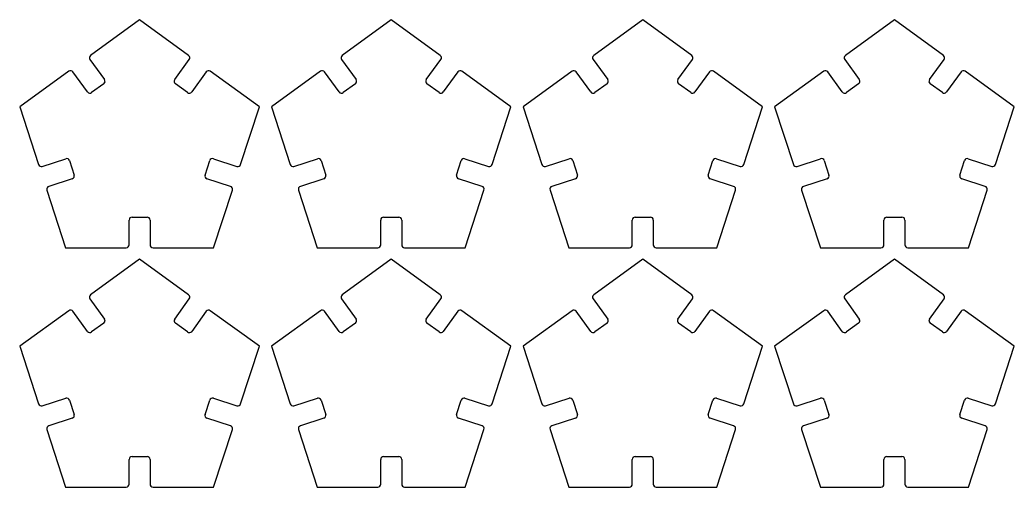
# Model space of a CAD drawing. Extents: x 16 to 989, y 1042 to 1269.
# Drawn here: x 505.3 to 989, y 1042.2 to 1269.4 of the extents above; entities that cross this region are included whole.
import ezdxf

# ---------------------------------------------------------------- set-up
doc = ezdxf.new("R2010")
doc.units = 0
doc.layers.get('0').update_dxf_attribs({"linetype": 'CONTINUOUS'})

msp = doc.modelspace()

# ---------------------------------------------------------------- linework, layer by layer
at = {"color": 7}
for points in [[(563.571718, 1269.366907), (539.721642, 1252.03881)], [(587.421787, 1252.03881), (563.571718, 1269.366907)], [(685.971553, 1269.366907), (662.121477, 1252.03881)], [(709.821623, 1252.03881), (685.971553, 1269.366907)], [(808.371388, 1269.366907), (784.521312, 1252.03881)], [(832.221458, 1252.03881), (808.371388, 1269.366907)], [(930.771253, 1269.366907), (906.921177, 1252.03881)], [(954.621322, 1252.03881), (930.771253, 1269.366907)], [(539.408086, 1250.059095), (546.489277, 1240.312665)], [(580.654155, 1240.312665), (587.735347, 1250.059095)], [(661.807921, 1250.059095), (668.889113, 1240.312665)], [(703.05399, 1240.312665), (710.135183, 1250.059095)], [(784.207756, 1250.059095), (791.288947, 1240.312665)], [(825.453825, 1240.312665), (832.535017, 1250.059095)], [(906.607621, 1250.059095), (913.688812, 1240.312665)], [(947.85369, 1240.312665), (954.934882, 1250.059095)], [(529.17257, 1244.374462), (505.322495, 1227.046365)], [(538.233482, 1234.31448), (531.15229, 1244.060902)], [(595.991145, 1244.060902), (588.909953, 1234.31448)], [(621.820935, 1227.046365), (597.97086, 1244.374462)], [(651.572405, 1244.374462), (627.72233, 1227.046365)], [(660.633317, 1234.31448), (653.552125, 1244.060902)], [(718.39098, 1244.060902), (711.309788, 1234.31448)], [(744.22077, 1227.046365), (720.370695, 1244.374462)], [(773.97224, 1244.374462), (750.122164, 1227.046365)], [(783.033152, 1234.31448), (775.95196, 1244.060902)], [(840.790815, 1244.060902), (833.709623, 1234.31448)], [(866.620605, 1227.046365), (842.77053, 1244.374462)], [(896.372105, 1244.374462), (872.522029, 1227.046365)], [(905.433017, 1234.31448), (898.351825, 1244.060902)], [(963.19068, 1244.060902), (956.109488, 1234.31448)], [(989.02047, 1227.046365), (965.170395, 1244.374462)], [(546.175721, 1238.33295), (540.213202, 1234.00092)], [(586.93023, 1234.00092), (580.967707, 1238.33295)], [(668.575556, 1238.33295), (662.613037, 1234.00092)], [(709.330065, 1234.00092), (703.367543, 1238.33295)], [(790.975391, 1238.33295), (785.012872, 1234.00092)], [(831.7299, 1234.00092), (825.767377, 1238.33295)], [(913.375256, 1238.33295), (907.412737, 1234.00092)], [(954.129765, 1234.00092), (948.167242, 1238.33295)], [(505.322495, 1227.046365), (514.432413, 1199.00892)], [(612.711023, 1199.00892), (621.820935, 1227.046365)], [(627.72233, 1227.046365), (636.832248, 1199.00892)], [(735.110858, 1199.00892), (744.22077, 1227.046365)], [(750.122164, 1227.046365), (759.232083, 1199.00892)], [(857.510693, 1199.00892), (866.620605, 1227.046365)], [(872.522029, 1227.046365), (881.631948, 1199.00892)], [(979.910557, 1199.00892), (989.02047, 1227.046365)], [(516.218344, 1198.098945), (527.675953, 1201.82175)], [(529.461885, 1200.911767), (531.739364, 1193.90241)], [(595.404067, 1193.90241), (597.681547, 1200.911767)], [(599.467477, 1201.82175), (610.925085, 1198.098945)], [(638.618179, 1198.098945), (650.075789, 1201.82175)], [(651.86172, 1200.911767), (654.139199, 1193.90241)], [(717.803903, 1193.90241), (720.081383, 1200.911767)], [(721.867313, 1201.82175), (733.32492, 1198.098945)], [(761.018014, 1198.098945), (772.475623, 1201.82175)], [(774.261555, 1200.911767), (776.539034, 1193.90241)], [(840.203737, 1193.90241), (842.481217, 1200.911767)], [(844.267147, 1201.82175), (855.724755, 1198.098945)], [(883.417879, 1198.098945), (894.875488, 1201.82175)], [(896.66142, 1200.911767), (898.938899, 1193.90241)], [(962.603602, 1193.90241), (964.881082, 1200.911767)], [(966.667012, 1201.82175), (978.12462, 1198.098945)], [(530.829387, 1192.11648), (519.371777, 1188.393675)], [(607.771657, 1188.393675), (596.314043, 1192.11648)], [(653.229222, 1192.11648), (641.771612, 1188.393675)], [(730.171492, 1188.393675), (718.713878, 1192.11648)], [(775.629057, 1192.11648), (764.171447, 1188.393675)], [(852.571327, 1188.393675), (841.113713, 1192.11648)], [(898.028922, 1192.11648), (886.571312, 1188.393675)], [(974.971192, 1188.393675), (963.513577, 1192.11648)], [(518.4618, 1186.607745), (527.571718, 1158.5703)], [(599.571712, 1158.5703), (608.681632, 1186.607745)], [(640.861635, 1186.607745), (649.971553, 1158.5703)], [(721.971548, 1158.5703), (731.081468, 1186.607745)], [(763.26147, 1186.607745), (772.371388, 1158.5703)], [(844.371382, 1158.5703), (853.481302, 1186.607745)], [(885.661335, 1186.607745), (894.771253, 1158.5703)], [(966.771247, 1158.5703), (975.881167, 1186.607745)], [(558.469356, 1159.98762), (558.469356, 1172.034862)], [(559.886679, 1173.45219), (567.256755, 1173.45219)], [(568.674082, 1172.034862), (568.674082, 1159.98762)], [(680.869191, 1159.98762), (680.869191, 1172.034862)], [(682.286514, 1173.45219), (689.65659, 1173.45219)], [(691.073917, 1172.034862), (691.073917, 1159.98762)], [(803.269026, 1159.98762), (803.269026, 1172.034862)], [(804.686349, 1173.45219), (812.056425, 1173.45219)], [(813.473752, 1172.034862), (813.473752, 1159.98762)], [(925.668891, 1159.98762), (925.668891, 1172.034862)], [(927.086214, 1173.45219), (934.45629, 1173.45219)], [(935.873617, 1172.034862), (935.873617, 1159.98762)], [(527.571718, 1158.5703), (557.052033, 1158.5703)], [(570.091402, 1158.5703), (599.571712, 1158.5703)], [(649.971553, 1158.5703), (679.451868, 1158.5703)], [(692.491238, 1158.5703), (721.971548, 1158.5703)], [(772.371388, 1158.5703), (801.851703, 1158.5703)], [(814.891072, 1158.5703), (844.371382, 1158.5703)], [(894.771253, 1158.5703), (924.251568, 1158.5703)], [(937.290937, 1158.5703), (966.771247, 1158.5703)], [(563.571718, 1152.954037), (539.721642, 1135.62594)], [(587.421787, 1135.62594), (563.571718, 1152.954037)], [(685.971553, 1152.954037), (662.121477, 1135.62594)], [(709.821623, 1135.62594), (685.971553, 1152.954037)], [(808.371388, 1152.954037), (784.521312, 1135.62594)], [(832.221458, 1135.62594), (808.371388, 1152.954037)], [(930.771253, 1152.954037), (906.921177, 1135.62594)], [(954.621322, 1135.62594), (930.771253, 1152.954037)], [(539.408086, 1133.646225), (546.489277, 1123.899795)], [(580.654155, 1123.899795), (587.735347, 1133.646225)], [(661.807921, 1133.646225), (668.889113, 1123.899795)], [(703.05399, 1123.899795), (710.135183, 1133.646225)], [(784.207756, 1133.646225), (791.288947, 1123.899795)], [(825.453825, 1123.899795), (832.535017, 1133.646225)], [(906.607621, 1133.646225), (913.688812, 1123.899795)], [(947.85369, 1123.899795), (954.934882, 1133.646225)], [(529.17257, 1127.961592), (505.322495, 1110.633495)], [(538.233482, 1117.90161), (531.15229, 1127.648032)], [(595.991145, 1127.648032), (588.909953, 1117.90161)], [(621.820935, 1110.633495), (597.97086, 1127.961593)], [(651.572405, 1127.961592), (627.72233, 1110.633495)], [(660.633317, 1117.90161), (653.552125, 1127.648032)], [(718.39098, 1127.648032), (711.309788, 1117.90161)], [(744.22077, 1110.633495), (720.370695, 1127.961593)], [(773.97224, 1127.961592), (750.122164, 1110.633495)], [(783.033152, 1117.90161), (775.95196, 1127.648032)], [(840.790815, 1127.648032), (833.709623, 1117.90161)], [(866.620605, 1110.633495), (842.77053, 1127.961593)], [(896.372105, 1127.961592), (872.522029, 1110.633495)], [(905.433017, 1117.90161), (898.351825, 1127.648032)], [(963.19068, 1127.648032), (956.109488, 1117.90161)], [(989.02047, 1110.633495), (965.170395, 1127.961593)], [(546.175721, 1121.92008), (540.213202, 1117.58805)], [(586.93023, 1117.58805), (580.967707, 1121.92008)], [(668.575556, 1121.92008), (662.613037, 1117.58805)], [(709.330065, 1117.58805), (703.367543, 1121.92008)], [(790.975391, 1121.92008), (785.012872, 1117.58805)], [(831.7299, 1117.58805), (825.767377, 1121.92008)], [(913.375256, 1121.92008), (907.412737, 1117.58805)], [(954.129765, 1117.58805), (948.167242, 1121.92008)], [(505.322495, 1110.633495), (514.432413, 1082.59605)], [(612.711023, 1082.59605), (621.820935, 1110.633495)], [(627.72233, 1110.633495), (636.832248, 1082.59605)], [(735.110858, 1082.59605), (744.22077, 1110.633495)], [(750.122164, 1110.633495), (759.232083, 1082.59605)], [(857.510693, 1082.59605), (866.620605, 1110.633495)], [(872.522029, 1110.633495), (881.631948, 1082.59605)], [(979.910557, 1082.59605), (989.02047, 1110.633495)], [(516.218344, 1081.686075), (527.675953, 1085.40888)], [(529.461885, 1084.498897), (531.739364, 1077.48954)], [(595.404067, 1077.48954), (597.681547, 1084.498897)], [(599.467477, 1085.40888), (610.925085, 1081.686075)], [(638.618179, 1081.686075), (650.075789, 1085.40888)], [(651.86172, 1084.498897), (654.139199, 1077.48954)], [(717.803903, 1077.48954), (720.081383, 1084.498897)], [(721.867313, 1085.40888), (733.32492, 1081.686075)], [(761.018014, 1081.686075), (772.475623, 1085.40888)], [(774.261555, 1084.498897), (776.539034, 1077.48954)], [(840.203737, 1077.48954), (842.481217, 1084.498897)], [(844.267147, 1085.40888), (855.724755, 1081.686075)], [(883.417879, 1081.686075), (894.875488, 1085.40888)], [(896.66142, 1084.498897), (898.938899, 1077.48954)], [(962.603602, 1077.48954), (964.881082, 1084.498897)], [(966.667012, 1085.40888), (978.12462, 1081.686075)], [(530.829387, 1075.70361), (519.371777, 1071.980805)], [(607.771657, 1071.980805), (596.314043, 1075.70361)], [(653.229222, 1075.70361), (641.771612, 1071.980805)], [(730.171492, 1071.980805), (718.713878, 1075.70361)], [(775.629057, 1075.70361), (764.171447, 1071.980805)], [(852.571327, 1071.980805), (841.113713, 1075.70361)], [(898.028922, 1075.70361), (886.571312, 1071.980805)], [(974.971192, 1071.980805), (963.513577, 1075.70361)], [(518.4618, 1070.194875), (527.571718, 1042.15743)], [(599.571712, 1042.15743), (608.681632, 1070.194875)], [(640.861635, 1070.194875), (649.971553, 1042.15743)], [(721.971548, 1042.15743), (731.081468, 1070.194875)], [(763.26147, 1070.194875), (772.371388, 1042.15743)], [(844.371382, 1042.15743), (853.481302, 1070.194875)], [(885.661335, 1070.194875), (894.771253, 1042.15743)], [(966.771247, 1042.15743), (975.881167, 1070.194875)], [(558.469356, 1043.57475), (558.469356, 1055.621993)], [(559.886679, 1057.03932), (567.256755, 1057.03932)], [(568.674082, 1055.621993), (568.674082, 1043.57475)], [(680.869191, 1043.57475), (680.869191, 1055.621993)], [(682.286514, 1057.03932), (689.65659, 1057.03932)], [(691.073917, 1055.621993), (691.073917, 1043.57475)], [(803.269026, 1043.57475), (803.269026, 1055.621993)], [(804.686349, 1057.03932), (812.056425, 1057.03932)], [(813.473752, 1055.621993), (813.473752, 1043.57475)], [(925.668891, 1043.57475), (925.668891, 1055.621993)], [(927.086214, 1057.03932), (934.45629, 1057.03932)], [(935.873617, 1055.621993), (935.873617, 1043.57475)], [(527.571718, 1042.15743), (557.052033, 1042.15743)], [(570.091402, 1042.15743), (599.571712, 1042.15743)], [(649.971553, 1042.15743), (679.451868, 1042.15743)], [(692.491238, 1042.15743), (721.971548, 1042.15743)], [(772.371388, 1042.15743), (801.851703, 1042.15743)], [(814.891072, 1042.15743), (844.371382, 1042.15743)], [(894.771253, 1042.15743), (924.251568, 1042.15743)], [(937.290937, 1042.15743), (966.771247, 1042.15743)]]:
    msp.add_lwpolyline(points, dxfattribs=at)
for points in [[(539.721642, 1252.03881), (539.088374, 1251.578712), (538.947991, 1250.692365), (539.408086, 1250.059095)], [(587.735347, 1250.059095), (588.195442, 1250.692366), (588.055056, 1251.578713), (587.421787, 1252.03881)], [(662.121477, 1252.03881), (661.488209, 1251.578712), (661.347826, 1250.692365), (661.807921, 1250.059095)], [(710.135183, 1250.059095), (710.595277, 1250.692366), (710.454891, 1251.578713), (709.821622, 1252.03881)], [(784.521312, 1252.03881), (783.888044, 1251.578712), (783.747661, 1250.692365), (784.207756, 1250.059095)], [(832.535017, 1250.059095), (832.995112, 1250.692366), (832.854726, 1251.578713), (832.221457, 1252.03881)], [(906.921177, 1252.03881), (906.287909, 1251.578712), (906.147526, 1250.692365), (906.607621, 1250.059095)], [(954.934882, 1250.059095), (955.394977, 1250.692366), (955.254591, 1251.578713), (954.621322, 1252.03881)], [(530.22737, 1244.627696), (529.856101, 1244.6865), (529.476678, 1244.595409), (529.17257, 1244.374462)], [(531.15229, 1244.060902), (530.931343, 1244.36501), (530.59864, 1244.568892), (530.22737, 1244.627696)], [(597.97086, 1244.374462), (597.337589, 1244.834557), (596.451242, 1244.694171), (595.991145, 1244.060902)], [(652.627205, 1244.627696), (652.255936, 1244.6865), (651.876513, 1244.595409), (651.572405, 1244.374462)], [(653.552125, 1244.060902), (653.331178, 1244.36501), (652.998475, 1244.568892), (652.627205, 1244.627696)], [(720.370695, 1244.374462), (719.737424, 1244.834557), (718.851077, 1244.694171), (718.39098, 1244.060902)], [(775.02704, 1244.627696), (774.655771, 1244.6865), (774.276348, 1244.595409), (773.97224, 1244.374462)], [(775.95196, 1244.060902), (775.731013, 1244.36501), (775.39831, 1244.568892), (775.02704, 1244.627696)], [(842.77053, 1244.374462), (842.137259, 1244.834557), (841.250912, 1244.694171), (840.790815, 1244.060902)], [(897.426905, 1244.627696), (897.055636, 1244.6865), (896.676213, 1244.595409), (896.372105, 1244.374462)], [(898.351825, 1244.060902), (898.130878, 1244.36501), (897.798175, 1244.568892), (897.426905, 1244.627696)], [(965.170395, 1244.374462), (964.537124, 1244.834557), (963.650777, 1244.694171), (963.19068, 1244.060902)], [(546.175721, 1238.33295), (546.808989, 1238.793048), (546.949372, 1239.679395), (546.489277, 1240.312665)], [(580.654155, 1240.312665), (580.194059, 1239.679396), (580.334441, 1238.793049), (580.967707, 1238.33295)], [(668.575556, 1238.33295), (669.208824, 1238.793048), (669.349207, 1239.679395), (668.889113, 1240.312665)], [(703.05399, 1240.312665), (702.593894, 1239.679396), (702.734276, 1238.793049), (703.367543, 1238.33295)], [(790.975391, 1238.33295), (791.608659, 1238.793048), (791.749042, 1239.679395), (791.288947, 1240.312665)], [(825.453825, 1240.312665), (824.993729, 1239.679396), (825.134111, 1238.793049), (825.767378, 1238.33295)], [(913.375256, 1238.33295), (914.008524, 1238.793048), (914.148907, 1239.679395), (913.688812, 1240.312665)], [(947.85369, 1240.312665), (947.393594, 1239.679396), (947.533976, 1238.793049), (948.167242, 1238.33295)], [(538.233482, 1234.31448), (538.454429, 1234.010372), (538.787132, 1233.806491), (539.158402, 1233.747687)], [(539.158402, 1233.747687), (539.529671, 1233.688883), (539.909094, 1233.779974), (540.213202, 1234.00092)], [(586.93023, 1234.00092), (587.234338, 1233.779973), (587.613762, 1233.688881), (587.985032, 1233.747685)], [(587.985032, 1233.747685), (588.356302, 1233.806489), (588.689006, 1234.010371), (588.909953, 1234.31448)], [(660.633317, 1234.31448), (660.854264, 1234.010372), (661.186967, 1233.806491), (661.558237, 1233.747687)], [(661.558237, 1233.747687), (661.929506, 1233.688883), (662.308929, 1233.779974), (662.613037, 1234.00092)], [(709.330065, 1234.00092), (709.634173, 1233.779973), (710.013597, 1233.688881), (710.384867, 1233.747685)], [(710.384867, 1233.747685), (710.756137, 1233.806489), (711.088841, 1234.010371), (711.309788, 1234.31448)], [(783.033152, 1234.31448), (783.254099, 1234.010372), (783.586802, 1233.806491), (783.958072, 1233.747687)], [(783.958072, 1233.747687), (784.329341, 1233.688883), (784.708764, 1233.779974), (785.012872, 1234.00092)], [(831.7299, 1234.00092), (832.034008, 1233.779973), (832.413432, 1233.688881), (832.784702, 1233.747685)], [(832.784702, 1233.747685), (833.155972, 1233.806489), (833.488676, 1234.010371), (833.709623, 1234.31448)], [(905.433017, 1234.31448), (905.653964, 1234.010372), (905.986667, 1233.806491), (906.357937, 1233.747687)], [(906.357937, 1233.747687), (906.729206, 1233.688883), (907.108629, 1233.779974), (907.412737, 1234.00092)], [(954.129765, 1234.00092), (954.433873, 1233.779973), (954.813297, 1233.688881), (955.184567, 1233.747685)], [(955.184567, 1233.747685), (955.555837, 1233.806489), (955.888541, 1234.010371), (956.109488, 1234.31448)], [(528.757383, 1201.736638), (528.422456, 1201.907293), (528.033454, 1201.937909), (527.675953, 1201.82175)], [(529.461885, 1200.911767), (529.345727, 1201.269268), (529.09231, 1201.565983), (528.757383, 1201.736638)], [(598.386049, 1201.736637), (598.051122, 1201.565982), (597.797705, 1201.269268), (597.681547, 1200.911767)], [(599.467477, 1201.82175), (599.109977, 1201.937908), (598.720976, 1201.907292), (598.386049, 1201.736637)], [(651.157218, 1201.736638), (650.822291, 1201.907293), (650.433289, 1201.937909), (650.075789, 1201.82175)], [(651.86172, 1200.911767), (651.745562, 1201.269268), (651.492145, 1201.565983), (651.157218, 1201.736638)], [(720.785884, 1201.736637), (720.450957, 1201.565982), (720.19754, 1201.269268), (720.081383, 1200.911767)], [(721.867313, 1201.82175), (721.509812, 1201.937908), (721.120811, 1201.907292), (720.785884, 1201.736637)], [(773.557053, 1201.736638), (773.222126, 1201.907293), (772.833124, 1201.937909), (772.475623, 1201.82175)], [(774.261555, 1200.911767), (774.145397, 1201.269268), (773.89198, 1201.565983), (773.557053, 1201.736638)], [(843.185719, 1201.736637), (842.850792, 1201.565982), (842.597375, 1201.269268), (842.481217, 1200.911767)], [(844.267147, 1201.82175), (843.909647, 1201.937908), (843.520646, 1201.907292), (843.185719, 1201.736637)], [(895.956918, 1201.736638), (895.621991, 1201.907293), (895.232989, 1201.937909), (894.875488, 1201.82175)], [(896.66142, 1200.911767), (896.545262, 1201.269268), (896.291845, 1201.565983), (895.956918, 1201.736638)], [(965.585584, 1201.736637), (965.250657, 1201.565982), (964.99724, 1201.269268), (964.881082, 1200.911767)], [(966.667012, 1201.82175), (966.309512, 1201.937908), (965.920511, 1201.907292), (965.585584, 1201.736637)], [(514.432413, 1199.00892), (514.674302, 1198.264467), (515.47389, 1197.857057), (516.218344, 1198.098945)], [(610.925085, 1198.098945), (611.282585, 1197.982784), (611.671588, 1198.013398), (612.006516, 1198.184052)], [(612.006516, 1198.184052), (612.341445, 1198.354705), (612.594863, 1198.651419), (612.711023, 1199.00892)], [(636.832248, 1199.00892), (637.074137, 1198.264467), (637.873725, 1197.857057), (638.618179, 1198.098945)], [(733.32492, 1198.098945), (733.68242, 1197.982784), (734.071423, 1198.013398), (734.406351, 1198.184052)], [(734.406351, 1198.184052), (734.74128, 1198.354705), (734.994698, 1198.651419), (735.110858, 1199.00892)], [(759.232083, 1199.00892), (759.473972, 1198.264467), (760.27356, 1197.857057), (761.018014, 1198.098945)], [(855.724755, 1198.098945), (856.082255, 1197.982784), (856.471258, 1198.013398), (856.806186, 1198.184052)], [(856.806186, 1198.184052), (857.141115, 1198.354705), (857.394533, 1198.651419), (857.510693, 1199.00892)], [(881.631948, 1199.00892), (881.873837, 1198.264467), (882.673425, 1197.857057), (883.417879, 1198.098945)], [(978.12462, 1198.098945), (978.48212, 1197.982784), (978.871123, 1198.013398), (979.206051, 1198.184052)], [(979.206051, 1198.184052), (979.54098, 1198.354705), (979.794398, 1198.651419), (979.910557, 1199.00892)], [(530.829387, 1192.11648), (531.573841, 1192.358368), (531.981251, 1193.157956), (531.739364, 1193.90241)], [(595.404067, 1193.90241), (595.16218, 1193.157956), (595.569589, 1192.358369), (596.314043, 1192.11648)], [(653.229222, 1192.11648), (653.973676, 1192.358368), (654.381086, 1193.157956), (654.139199, 1193.90241)], [(717.803903, 1193.90241), (717.562015, 1193.157956), (717.969424, 1192.358369), (718.713878, 1192.11648)], [(775.629057, 1192.11648), (776.373511, 1192.358368), (776.780921, 1193.157956), (776.539034, 1193.90241)], [(840.203737, 1193.90241), (839.96185, 1193.157956), (840.369259, 1192.358369), (841.113713, 1192.11648)], [(898.028922, 1192.11648), (898.773376, 1192.358368), (899.180786, 1193.157956), (898.938899, 1193.90241)], [(962.603602, 1193.90241), (962.361715, 1193.157956), (962.769124, 1192.358369), (963.513577, 1192.11648)], [(519.371777, 1188.393675), (518.627323, 1188.151787), (518.219913, 1187.352199), (518.4618, 1186.607745)], [(608.681632, 1186.607745), (608.92352, 1187.352199), (608.516111, 1188.151786), (607.771657, 1188.393675)], [(641.771612, 1188.393675), (641.027158, 1188.151787), (640.619748, 1187.352199), (640.861635, 1186.607745)], [(731.081468, 1186.607745), (731.323355, 1187.352199), (730.915946, 1188.151786), (730.171493, 1188.393675)], [(764.171447, 1188.393675), (763.426993, 1188.151787), (763.019583, 1187.352199), (763.26147, 1186.607745)], [(853.481302, 1186.607745), (853.72319, 1187.352199), (853.315781, 1188.151786), (852.571328, 1188.393675)], [(886.571312, 1188.393675), (885.826858, 1188.151787), (885.419448, 1187.352199), (885.661335, 1186.607745)], [(975.881167, 1186.607745), (976.123055, 1187.352199), (975.715646, 1188.151786), (974.971192, 1188.393675)], [(558.884479, 1173.037064), (558.618679, 1172.771264), (558.469355, 1172.410761), (558.469356, 1172.034862)], [(559.886679, 1173.45219), (559.510781, 1173.45219), (559.150278, 1173.302865), (558.884479, 1173.037064)], [(568.258958, 1173.037066), (567.993157, 1173.302866), (567.632654, 1173.452191), (567.256755, 1173.45219)], [(568.674082, 1172.034862), (568.674084, 1172.410761), (568.524759, 1172.771265), (568.258958, 1173.037066)], [(681.284314, 1173.037064), (681.018514, 1172.771264), (680.86919, 1172.410761), (680.869191, 1172.034862)], [(682.286514, 1173.45219), (681.910616, 1173.45219), (681.550113, 1173.302865), (681.284314, 1173.037064)], [(690.658793, 1173.037066), (690.392992, 1173.302866), (690.032489, 1173.452191), (689.65659, 1173.45219)], [(691.073917, 1172.034862), (691.073919, 1172.410761), (690.924594, 1172.771265), (690.658793, 1173.037066)], [(803.684149, 1173.037064), (803.418349, 1172.771264), (803.269025, 1172.410761), (803.269026, 1172.034862)], [(804.686349, 1173.45219), (804.310451, 1173.45219), (803.949948, 1173.302865), (803.684149, 1173.037064)], [(813.058628, 1173.037066), (812.792827, 1173.302866), (812.432324, 1173.452191), (812.056425, 1173.45219)], [(813.473752, 1172.034862), (813.473754, 1172.410761), (813.324429, 1172.771265), (813.058628, 1173.037066)], [(926.084014, 1173.037064), (925.818214, 1172.771264), (925.66889, 1172.410761), (925.668891, 1172.034862)], [(927.086214, 1173.45219), (926.710316, 1173.45219), (926.349813, 1173.302865), (926.084014, 1173.037064)], [(935.458493, 1173.037066), (935.192692, 1173.302866), (934.832189, 1173.452191), (934.45629, 1173.45219)], [(935.873617, 1172.034862), (935.873619, 1172.410761), (935.724294, 1172.771265), (935.458493, 1173.037066)], [(557.052033, 1158.5703), (557.834798, 1158.5703), (558.469354, 1159.204855), (558.469356, 1159.98762)], [(568.674082, 1159.98762), (568.674084, 1159.204856), (569.308639, 1158.570302), (570.091402, 1158.5703)], [(679.451868, 1158.5703), (680.234633, 1158.5703), (680.869189, 1159.204855), (680.869191, 1159.98762)], [(691.073917, 1159.98762), (691.073919, 1159.204856), (691.708474, 1158.570302), (692.491238, 1158.5703)], [(801.851703, 1158.5703), (802.634468, 1158.5703), (803.269024, 1159.204855), (803.269026, 1159.98762)], [(813.473752, 1159.98762), (813.473754, 1159.204856), (814.108309, 1158.570302), (814.891072, 1158.5703)], [(924.251568, 1158.5703), (925.034333, 1158.5703), (925.668889, 1159.204855), (925.668891, 1159.98762)], [(935.873617, 1159.98762), (935.873619, 1159.204856), (936.508174, 1158.570302), (937.290937, 1158.5703)], [(539.721642, 1135.62594), (539.088374, 1135.165842), (538.947991, 1134.279495), (539.408086, 1133.646225)], [(587.735347, 1133.646225), (588.195442, 1134.279496), (588.055056, 1135.165843), (587.421787, 1135.62594)], [(662.121477, 1135.62594), (661.488209, 1135.165842), (661.347826, 1134.279495), (661.807921, 1133.646225)], [(710.135183, 1133.646225), (710.595277, 1134.279496), (710.454891, 1135.165843), (709.821622, 1135.62594)], [(784.521312, 1135.62594), (783.888044, 1135.165842), (783.747661, 1134.279495), (784.207756, 1133.646225)], [(832.535017, 1133.646225), (832.995112, 1134.279496), (832.854726, 1135.165843), (832.221457, 1135.62594)], [(906.921177, 1135.62594), (906.287909, 1135.165842), (906.147526, 1134.279495), (906.607621, 1133.646225)], [(954.934882, 1133.646225), (955.394977, 1134.279496), (955.254591, 1135.165843), (954.621322, 1135.62594)], [(530.22737, 1128.214826), (529.856101, 1128.27363), (529.476678, 1128.182539), (529.17257, 1127.961592)], [(531.15229, 1127.648032), (530.931343, 1127.95214), (530.59864, 1128.156022), (530.22737, 1128.214826)], [(597.97086, 1127.961592), (597.337589, 1128.421687), (596.451242, 1128.281301), (595.991145, 1127.648032)], [(652.627205, 1128.214826), (652.255936, 1128.27363), (651.876513, 1128.182539), (651.572405, 1127.961592)], [(653.552125, 1127.648032), (653.331178, 1127.95214), (652.998475, 1128.156022), (652.627205, 1128.214826)], [(720.370695, 1127.961592), (719.737424, 1128.421687), (718.851077, 1128.281301), (718.39098, 1127.648032)], [(775.02704, 1128.214826), (774.655771, 1128.27363), (774.276348, 1128.182539), (773.97224, 1127.961592)], [(775.95196, 1127.648032), (775.731013, 1127.95214), (775.39831, 1128.156022), (775.02704, 1128.214826)], [(842.77053, 1127.961592), (842.137259, 1128.421687), (841.250912, 1128.281301), (840.790815, 1127.648032)], [(897.426905, 1128.214826), (897.055636, 1128.27363), (896.676213, 1128.182539), (896.372105, 1127.961592)], [(898.351825, 1127.648032), (898.130878, 1127.95214), (897.798175, 1128.156022), (897.426905, 1128.214826)], [(965.170395, 1127.961592), (964.537124, 1128.421687), (963.650777, 1128.281301), (963.19068, 1127.648032)], [(546.175721, 1121.92008), (546.808989, 1122.380178), (546.949372, 1123.266525), (546.489277, 1123.899795)], [(580.654155, 1123.899795), (580.194059, 1123.266526), (580.334441, 1122.380179), (580.967707, 1121.92008)], [(668.575556, 1121.92008), (669.208824, 1122.380178), (669.349207, 1123.266525), (668.889113, 1123.899795)], [(703.05399, 1123.899795), (702.593894, 1123.266526), (702.734276, 1122.380179), (703.367543, 1121.92008)], [(790.975391, 1121.92008), (791.608659, 1122.380178), (791.749042, 1123.266525), (791.288947, 1123.899795)], [(825.453825, 1123.899795), (824.993729, 1123.266526), (825.134111, 1122.380179), (825.767378, 1121.92008)], [(913.375256, 1121.92008), (914.008524, 1122.380178), (914.148907, 1123.266525), (913.688812, 1123.899795)], [(947.85369, 1123.899795), (947.393594, 1123.266526), (947.533976, 1122.380179), (948.167242, 1121.92008)], [(538.233482, 1117.90161), (538.454429, 1117.597502), (538.787132, 1117.393621), (539.158402, 1117.334817)], [(539.158402, 1117.334817), (539.529671, 1117.276013), (539.909094, 1117.367104), (540.213202, 1117.58805)], [(586.93023, 1117.58805), (587.234338, 1117.367103), (587.613762, 1117.276011), (587.985032, 1117.334815)], [(587.985032, 1117.334815), (588.356302, 1117.393619), (588.689006, 1117.597501), (588.909953, 1117.90161)], [(660.633317, 1117.90161), (660.854264, 1117.597502), (661.186967, 1117.393621), (661.558237, 1117.334817)], [(661.558237, 1117.334817), (661.929506, 1117.276013), (662.308929, 1117.367104), (662.613037, 1117.58805)], [(709.330065, 1117.58805), (709.634173, 1117.367103), (710.013597, 1117.276011), (710.384867, 1117.334815)], [(710.384867, 1117.334815), (710.756137, 1117.393619), (711.088841, 1117.597501), (711.309788, 1117.90161)], [(783.033152, 1117.90161), (783.254099, 1117.597502), (783.586802, 1117.393621), (783.958072, 1117.334817)], [(783.958072, 1117.334817), (784.329341, 1117.276013), (784.708764, 1117.367104), (785.012872, 1117.58805)], [(831.7299, 1117.58805), (832.034008, 1117.367103), (832.413432, 1117.276011), (832.784702, 1117.334815)], [(832.784702, 1117.334815), (833.155972, 1117.393619), (833.488676, 1117.597501), (833.709623, 1117.90161)], [(905.433017, 1117.90161), (905.653964, 1117.597502), (905.986667, 1117.393621), (906.357937, 1117.334817)], [(906.357937, 1117.334817), (906.729206, 1117.276013), (907.108629, 1117.367104), (907.412737, 1117.58805)], [(954.129765, 1117.58805), (954.433873, 1117.367103), (954.813297, 1117.276011), (955.184567, 1117.334815)], [(955.184567, 1117.334815), (955.555837, 1117.393619), (955.888541, 1117.597501), (956.109488, 1117.90161)], [(528.757383, 1085.323768), (528.422456, 1085.494423), (528.033454, 1085.525039), (527.675953, 1085.40888)], [(529.461885, 1084.498897), (529.345727, 1084.856398), (529.09231, 1085.153113), (528.757383, 1085.323768)], [(598.386049, 1085.323767), (598.051122, 1085.153112), (597.797705, 1084.856398), (597.681547, 1084.498897)], [(599.467477, 1085.40888), (599.109977, 1085.525038), (598.720976, 1085.494422), (598.386049, 1085.323767)], [(651.157218, 1085.323768), (650.822291, 1085.494423), (650.433289, 1085.525039), (650.075789, 1085.40888)], [(651.86172, 1084.498897), (651.745562, 1084.856398), (651.492145, 1085.153113), (651.157218, 1085.323768)], [(720.785884, 1085.323767), (720.450957, 1085.153112), (720.19754, 1084.856398), (720.081383, 1084.498897)], [(721.867313, 1085.40888), (721.509812, 1085.525038), (721.120811, 1085.494422), (720.785884, 1085.323767)], [(773.557053, 1085.323768), (773.222126, 1085.494423), (772.833124, 1085.525039), (772.475623, 1085.40888)], [(774.261555, 1084.498897), (774.145397, 1084.856398), (773.89198, 1085.153113), (773.557053, 1085.323768)], [(843.185719, 1085.323767), (842.850792, 1085.153112), (842.597375, 1084.856398), (842.481217, 1084.498897)], [(844.267147, 1085.40888), (843.909647, 1085.525038), (843.520646, 1085.494422), (843.185719, 1085.323767)], [(895.956918, 1085.323768), (895.621991, 1085.494423), (895.232989, 1085.525039), (894.875488, 1085.40888)], [(896.66142, 1084.498897), (896.545262, 1084.856398), (896.291845, 1085.153113), (895.956918, 1085.323768)], [(965.585584, 1085.323767), (965.250657, 1085.153112), (964.99724, 1084.856398), (964.881082, 1084.498897)], [(966.667012, 1085.40888), (966.309512, 1085.525038), (965.920511, 1085.494422), (965.585584, 1085.323767)], [(514.432413, 1082.59605), (514.674302, 1081.851597), (515.47389, 1081.444187), (516.218344, 1081.686075)], [(610.925085, 1081.686075), (611.282585, 1081.569914), (611.671588, 1081.600528), (612.006516, 1081.771182)], [(612.006516, 1081.771182), (612.341445, 1081.941835), (612.594863, 1082.238549), (612.711023, 1082.59605)], [(636.832248, 1082.59605), (637.074137, 1081.851597), (637.873725, 1081.444187), (638.618179, 1081.686075)], [(733.32492, 1081.686075), (733.68242, 1081.569914), (734.071423, 1081.600528), (734.406351, 1081.771182)], [(734.406351, 1081.771182), (734.74128, 1081.941835), (734.994698, 1082.238549), (735.110858, 1082.59605)], [(759.232083, 1082.59605), (759.473972, 1081.851597), (760.27356, 1081.444187), (761.018014, 1081.686075)], [(855.724755, 1081.686075), (856.082255, 1081.569914), (856.471258, 1081.600528), (856.806186, 1081.771182)], [(856.806186, 1081.771182), (857.141115, 1081.941835), (857.394533, 1082.238549), (857.510693, 1082.59605)], [(881.631948, 1082.59605), (881.873837, 1081.851597), (882.673425, 1081.444187), (883.417879, 1081.686075)], [(978.12462, 1081.686075), (978.48212, 1081.569914), (978.871123, 1081.600528), (979.206051, 1081.771182)], [(979.206051, 1081.771182), (979.54098, 1081.941835), (979.794398, 1082.238549), (979.910557, 1082.59605)], [(530.829387, 1075.70361), (531.573841, 1075.945498), (531.981251, 1076.745086), (531.739364, 1077.48954)], [(595.404067, 1077.48954), (595.16218, 1076.745086), (595.569589, 1075.945499), (596.314043, 1075.70361)], [(653.229222, 1075.70361), (653.973676, 1075.945498), (654.381086, 1076.745086), (654.139199, 1077.48954)], [(717.803903, 1077.48954), (717.562015, 1076.745086), (717.969424, 1075.945499), (718.713878, 1075.70361)], [(775.629057, 1075.70361), (776.373511, 1075.945498), (776.780921, 1076.745086), (776.539034, 1077.48954)], [(840.203737, 1077.48954), (839.96185, 1076.745086), (840.369259, 1075.945499), (841.113713, 1075.70361)], [(898.028922, 1075.70361), (898.773376, 1075.945498), (899.180786, 1076.745086), (898.938899, 1077.48954)], [(962.603602, 1077.48954), (962.361715, 1076.745086), (962.769124, 1075.945499), (963.513577, 1075.70361)], [(519.371777, 1071.980805), (518.627323, 1071.738917), (518.219913, 1070.939329), (518.4618, 1070.194875)], [(608.681632, 1070.194875), (608.92352, 1070.939329), (608.516111, 1071.738916), (607.771657, 1071.980805)], [(641.771612, 1071.980805), (641.027158, 1071.738917), (640.619748, 1070.939329), (640.861635, 1070.194875)], [(731.081468, 1070.194875), (731.323355, 1070.939329), (730.915946, 1071.738916), (730.171493, 1071.980805)], [(764.171447, 1071.980805), (763.426993, 1071.738917), (763.019583, 1070.939329), (763.26147, 1070.194875)], [(853.481302, 1070.194875), (853.72319, 1070.939329), (853.315781, 1071.738916), (852.571328, 1071.980805)], [(886.571312, 1071.980805), (885.826858, 1071.738917), (885.419448, 1070.939329), (885.661335, 1070.194875)], [(975.881167, 1070.194875), (976.123055, 1070.939329), (975.715646, 1071.738916), (974.971192, 1071.980805)], [(558.884479, 1056.624194), (558.618679, 1056.358394), (558.469355, 1055.997891), (558.469356, 1055.621992)], [(559.886679, 1057.03932), (559.510781, 1057.03932), (559.150278, 1056.889995), (558.884479, 1056.624194)], [(568.258958, 1056.624196), (567.993157, 1056.889996), (567.632654, 1057.039321), (567.256755, 1057.03932)], [(568.674082, 1055.621992), (568.674084, 1055.997891), (568.524759, 1056.358395), (568.258958, 1056.624196)], [(681.284314, 1056.624194), (681.018514, 1056.358394), (680.86919, 1055.997891), (680.869191, 1055.621992)], [(682.286514, 1057.03932), (681.910616, 1057.03932), (681.550113, 1056.889995), (681.284314, 1056.624194)], [(690.658793, 1056.624196), (690.392992, 1056.889996), (690.032489, 1057.039321), (689.65659, 1057.03932)], [(691.073917, 1055.621992), (691.073919, 1055.997891), (690.924594, 1056.358395), (690.658793, 1056.624196)], [(803.684149, 1056.624194), (803.418349, 1056.358394), (803.269025, 1055.997891), (803.269026, 1055.621992)], [(804.686349, 1057.03932), (804.310451, 1057.03932), (803.949948, 1056.889995), (803.684149, 1056.624194)], [(813.058628, 1056.624196), (812.792827, 1056.889996), (812.432324, 1057.039321), (812.056425, 1057.03932)], [(813.473752, 1055.621992), (813.473754, 1055.997891), (813.324429, 1056.358395), (813.058628, 1056.624196)], [(926.084014, 1056.624194), (925.818214, 1056.358394), (925.66889, 1055.997891), (925.668891, 1055.621992)], [(927.086214, 1057.03932), (926.710316, 1057.03932), (926.349813, 1056.889995), (926.084014, 1056.624194)], [(935.458493, 1056.624196), (935.192692, 1056.889996), (934.832189, 1057.039321), (934.45629, 1057.03932)], [(935.873617, 1055.621992), (935.873619, 1055.997891), (935.724294, 1056.358395), (935.458493, 1056.624196)], [(557.052033, 1042.15743), (557.834798, 1042.15743), (558.469354, 1042.791985), (558.469356, 1043.57475)], [(568.674082, 1043.57475), (568.674084, 1042.791986), (569.308639, 1042.157432), (570.091402, 1042.15743)], [(679.451868, 1042.15743), (680.234633, 1042.15743), (680.869189, 1042.791985), (680.869191, 1043.57475)], [(691.073917, 1043.57475), (691.073919, 1042.791986), (691.708474, 1042.157432), (692.491238, 1042.15743)], [(801.851703, 1042.15743), (802.634468, 1042.15743), (803.269024, 1042.791985), (803.269026, 1043.57475)], [(813.473752, 1043.57475), (813.473754, 1042.791986), (814.108309, 1042.157432), (814.891072, 1042.15743)], [(924.251568, 1042.15743), (925.034333, 1042.15743), (925.668889, 1042.791985), (925.668891, 1043.57475)], [(935.873617, 1043.57475), (935.873619, 1042.791986), (936.508174, 1042.157432), (937.290937, 1042.15743)]]:
    msp.add_open_spline(points, degree=3, dxfattribs=at)

doc.saveas('drawing.dxf')
